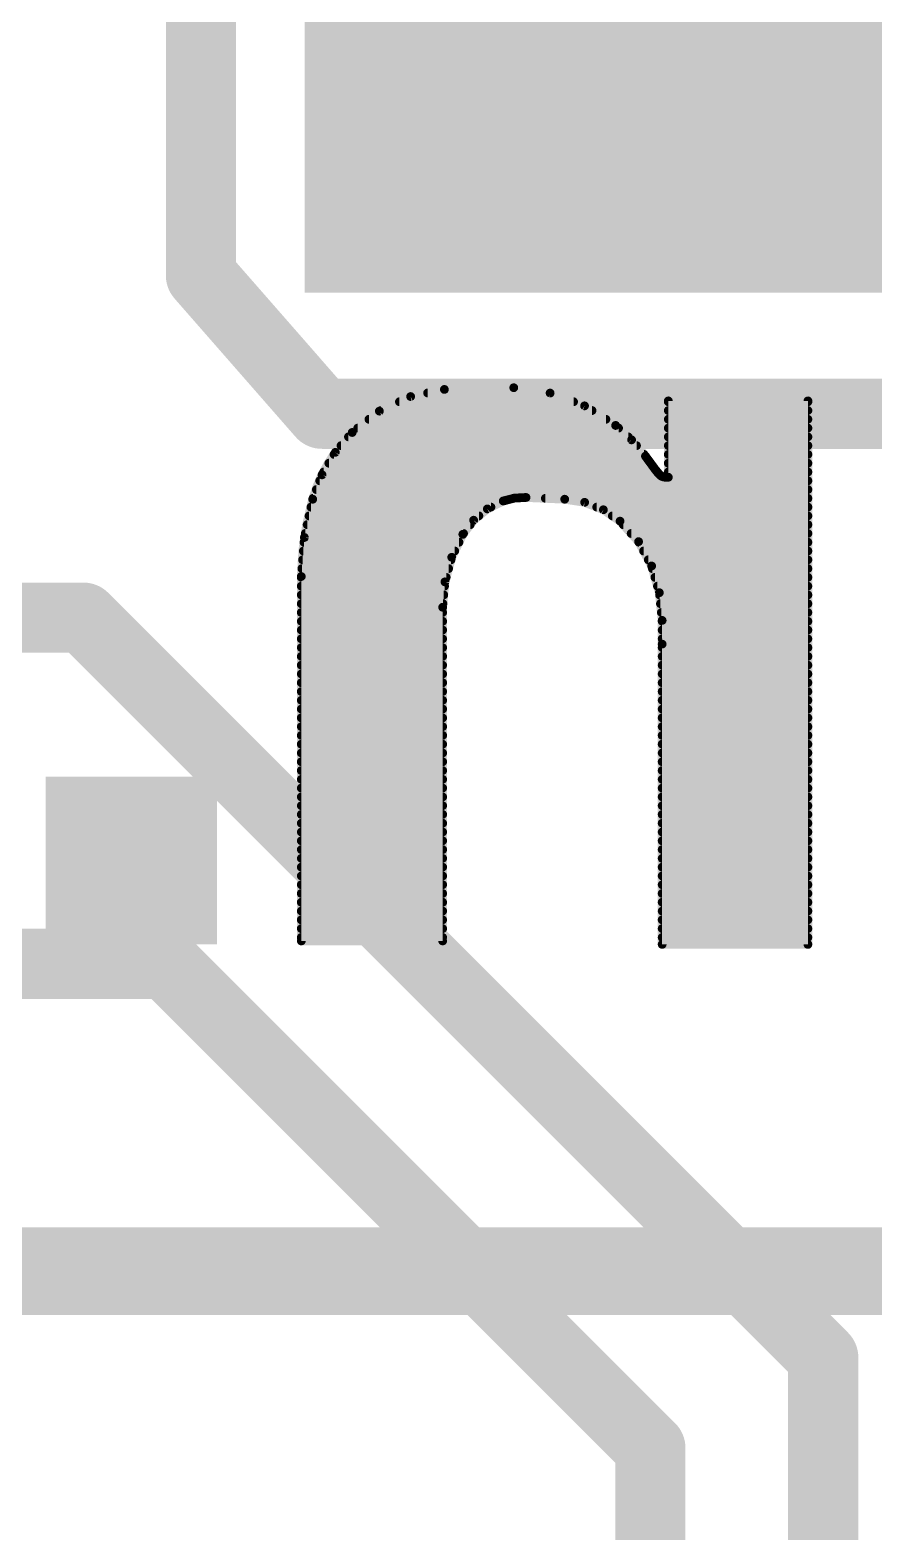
# Model space of a CAD drawing. Extents: x -90 to 26, y -1 to 33.
# Drawn here: x 9.386 to 11.827, y 13.215 to 17.56 of the extents above; entities that cross this region are included whole.
import ezdxf

# ---------------------------------------------------------------- set-up
doc = ezdxf.new("R2010")
doc.units = 0
for name, color, linetype in [('1', 12, 'CONTINUOUS'), ('16', 132, 'CONTINUOUS'), ('21', 41, 'CONTINUOUS'), ('22', 40, 'CONTINUOUS')]:
    doc.layers.add(name, color=color, linetype=linetype)

# ---------------------------------------------------------------- blocks, each defined once
blk = doc.blocks.new('RECT')
blk.add_solid([(-0.5, -0.5), (0.5, -0.5), (-0.5, 0.5), (0.5, 0.5)])

msp = doc.modelspace()

# ---------------------------------------------------------------- linework, layer by layer
at = {"layer": '1'}
for points, const_width in [([(11.43, 17.78), (11.43, 17.4)], 0.254), ([(8.89, 15.86), (9.54, 15.86)], 0.2032), ([(11.68, 13.72), (9.54, 15.86)], 0.2032), ([(9.779, 14.859), (4.318, 14.859)], 0.2032), ([(11.18, 13.458), (9.779, 14.859)], 0.2032), ([(11.68, 11.495), (11.68, 13.72)], 0.2032), ([(11.18, 11.495), (11.18, 13.458)], 0.2032)]:
    msp.add_lwpolyline(points, dxfattribs=dict(at, const_width=const_width))
for points, const_width in [([(11.3665, 17.4, 1), (11.4935, 17.4)], 0.127), ([(9.5759, 15.8959, 1), (9.5041, 15.8241)], 0.1016), ([(9.54, 15.8092, 1), (9.54, 15.9108)], 0.1016), ([(9.8149, 14.8949, 1), (9.7431, 14.8231)], 0.1016), ([(9.779, 14.8082, 1), (9.779, 14.9098)], 0.1016), ([(11.7308, 13.72, 1), (11.6292, 13.72)], 0.1016), ([(11.6441, 13.6841, 1), (11.7159, 13.7559)], 0.1016), ([(11.2308, 13.458, 1), (11.1292, 13.458)], 0.1016), ([(11.1441, 13.4221, 1), (11.2159, 13.4939)], 0.1016)]:
    msp.add_lwpolyline(points, format="xyb", dxfattribs=dict(at, const_width=const_width))
at = {"layer": '16', "const_width": 0.254}
msp.add_lwpolyline([(15.24, 13.97), (8.255, 13.97)], dxfattribs=at)
at = {"layer": '21', "const_width": 0.2032}
for points in [[(9.88, 18.05), (9.88, 16.85)], [(9.88, 16.85), (10.23, 16.45)], [(10.23, 16.45), (12.68, 16.45)]]:
    msp.add_lwpolyline(points, dxfattribs=at)
at = {"layer": '21', "const_width": 0.1016}
for points in [[(9.9182, 16.8835, 1), (9.8418, 16.8165)], [(9.8292, 16.85, 1), (9.9308, 16.85)], [(10.23, 16.5008, 1), (10.23, 16.3992)], [(10.1918, 16.4165, 1), (10.2682, 16.4835)]]:
    msp.add_lwpolyline(points, format="xyb", dxfattribs=at)
at = {"layer": '22'}
for points, const_width in [([(10.5842, 16.5202, 0.1741), (10.3175, 16.3957)], 0.0254), ([(10.4852, 16.5059, 1), (10.4878, 16.4935)], 0.0127), ([(10.4892, 16.4939, 1), (10.4838, 16.5054)], 0.0127), ([(10.5356, 16.5164, 1), (10.5356, 16.5037)], 0.0127), ([(10.7848, 16.5252, 0.0335), (10.5842, 16.5202)], 0.0254), ([(10.584, 16.5265, 1), (10.5844, 16.5139)], 0.0127), ([(10.5836, 16.5265, 1), (10.5848, 16.5139)], 0.0127), ([(10.5855, 16.514, 1), (10.5829, 16.5264)], 0.0127), ([(10.5848, 16.5139, 1), (10.5836, 16.5265)], 0.0127), ([(10.7857, 16.5315, 1), (10.7839, 16.5189)], 0.0127), ([(11.0795, 16.416, 0.1577), (10.7848, 16.5252)], 0.0254), ([(10.7851, 16.5315, 1), (10.7845, 16.5189)], 0.0127), ([(10.785, 16.5189, 1), (10.7846, 16.5315)], 0.0127), ([(10.7845, 16.5189, 1), (10.7851, 16.5315)], 0.0127), ([(10.8922, 16.5157, 1), (10.8878, 16.5038)], 0.0127), ([(10.888, 16.5037, 1), (10.888, 16.5164)], 0.0127), ([(10.889, 16.5034, 1), (10.8909, 16.516)], 0.0127), ([(10.3933, 16.4632, 1), (10.3987, 16.4517)], 0.0127), ([(10.3999, 16.4524, 1), (10.3921, 16.4624)], 0.0127), ([(10.3998, 16.4656, 1), (10.3998, 16.4528)], 0.0127), ([(10.4542, 16.491, 1), (10.4542, 16.4782)], 0.0127), ([(10.9577, 16.4782, 1), (10.9577, 16.491)], 0.0127), ([(10.993, 16.4781, 1), (10.9862, 16.4674)], 0.0127), ([(10.9874, 16.4668, 1), (10.9918, 16.4787)], 0.0127), ([(11.0111, 16.4528, 1), (11.0111, 16.4656)], 0.0127), ([(11.2319, 16.4935, 1), (11.2319, 16.4808)], 0.0127), ([(11.2319, 16.4935, 1), (11.2319, 16.4808)], 0.0127), ([(11.2319, 16.491, 1), (11.2319, 16.4782)], 0.0127), ([(11.2319, 16.4656, 1), (11.2319, 16.4528)], 0.0127), ([(11.2383, 16.4871, 1), (11.2256, 16.4871)], 0.0127), ([(11.2383, 16.4871, 1), (11.2256, 16.4871)], 0.0127), ([(11.642, 16.4871, 1), (11.6294, 16.4871)], 0.0127), ([(11.642, 16.4871, 1), (11.6294, 16.4871)], 0.0127), ([(11.6357, 16.4808, 1), (11.6357, 16.4935)], 0.0127), ([(11.6357, 16.4808, 1), (11.6357, 16.4935)], 0.0127), ([(11.6357, 16.4782, 1), (11.6357, 16.491)], 0.0127), ([(11.6357, 16.4528, 1), (11.6357, 16.4656)], 0.0127), ([(10.3659, 16.4402, 1), (10.3659, 16.4275)], 0.0127), ([(11.0513, 16.4275, 1), (11.0513, 16.4402)], 0.0127), ([(11.0838, 16.4207, 1), (11.0752, 16.4113)], 0.0127), ([(11.1658, 16.3271, 0.0664), (11.0795, 16.416)], 0.0254), ([(11.0834, 16.421, 1), (11.0756, 16.411)], 0.0127), ([(11.0756, 16.411, 1), (11.0834, 16.421)], 0.0127), ([(11.0761, 16.4106, 1), (11.0829, 16.4214)], 0.0127), ([(11.2319, 16.4402, 1), (11.2319, 16.4275)], 0.0127), ([(11.6357, 16.4275, 1), (11.6357, 16.4402)], 0.0127), ([(10.3175, 16.3957, 0.1281), (10.2032, 16.2027)], 0.0254), ([(10.3067, 16.3894, 1), (10.3067, 16.3766)], 0.0127), ([(10.3136, 16.4007, 1), (10.3214, 16.3907)], 0.0127), ([(10.313, 16.4002, 1), (10.322, 16.3912)], 0.0127), ([(10.3223, 16.3916, 1), (10.3127, 16.3998)], 0.0127), ([(10.322, 16.3912, 1), (10.313, 16.4002)], 0.0127), ([(10.3336, 16.4148, 1), (10.3336, 16.402)], 0.0127), ([(11.0879, 16.402, 1), (11.0879, 16.4148)], 0.0127), ([(11.1161, 16.3766, 1), (11.1161, 16.3894)], 0.0127), ([(11.1304, 16.3785, 1), (11.1208, 16.3703)], 0.0127), ([(11.1213, 16.3697, 1), (11.1299, 16.3791)], 0.0127), ([(11.2319, 16.4148, 1), (11.2319, 16.402)], 0.0127), ([(11.2319, 16.3894, 1), (11.2319, 16.3766)], 0.0127), ([(11.6357, 16.402, 1), (11.6357, 16.4148)], 0.0127), ([(11.6357, 16.3766, 1), (11.6357, 16.3894)], 0.0127), ([(10.2651, 16.3386, 1), (10.2651, 16.3258)], 0.0127), ([(10.2638, 16.3423, 1), (10.2734, 16.3341)], 0.0127), ([(10.2741, 16.3349, 1), (10.2631, 16.3414)], 0.0127), ([(10.2851, 16.364, 1), (10.2851, 16.3513)], 0.0127), ([(11.1399, 16.3513, 1), (11.1399, 16.364)], 0.0127), ([(11.1709, 16.3309, 1), (11.1607, 16.3233)], 0.0127), ([(11.1938, 16.289, 0.0022), (11.1658, 16.3271)], 0.0254), ([(11.1709, 16.3309, 1), (11.1607, 16.3233)], 0.0127), ([(11.1607, 16.3233, 1), (11.1709, 16.3309)], 0.0127), ([(11.161, 16.323, 1), (11.1706, 16.3312)], 0.0127), ([(11.1615, 16.3258, 1), (11.1615, 16.3386)], 0.0127), ([(11.2319, 16.364, 1), (11.2319, 16.3513)], 0.0127), ([(11.2319, 16.3386, 1), (11.2319, 16.3258)], 0.0127), ([(11.6357, 16.3513, 1), (11.6357, 16.364)], 0.0127), ([(11.6357, 16.3258, 1), (11.6357, 16.3386)], 0.0127), ([(10.235, 16.2878, 1), (10.235, 16.2751)], 0.0127), ([(10.25, 16.3132, 1), (10.25, 16.3004)], 0.0127), ([(11.1807, 16.3004, 1), (11.1807, 16.3132)], 0.0127), ([(11.1987, 16.2931, 1), (11.1889, 16.2849)], 0.0127), ([(11.1938, 16.289, 0.0333), (11.2065, 16.2738)], 0.0254), ([(11.1989, 16.2927, 1), (11.1887, 16.2853)], 0.0127), ([(11.1887, 16.2852, 1), (11.1989, 16.2928)], 0.0127), ([(11.1887, 16.2853, 1), (11.1989, 16.2927)], 0.0127), ([(11.2002, 16.2751, 1), (11.2002, 16.2878)], 0.0127), ([(11.2319, 16.3132, 1), (11.2319, 16.3004)], 0.0127), ([(11.2319, 16.2878, 1), (11.2319, 16.2751)], 0.0127), ([(11.6357, 16.3004, 1), (11.6357, 16.3132)], 0.0127), ([(11.6357, 16.2751, 1), (11.6357, 16.2878)], 0.0127), ([(10.2236, 16.2624, 1), (10.2236, 16.2496)], 0.0127), ([(10.2247, 16.2765, 1), (10.2356, 16.27)], 0.0127), ([(10.2361, 16.271, 1), (10.2242, 16.2755)], 0.0127), ([(11.2101, 16.279, 1), (11.2029, 16.2686)], 0.0127), ([(11.2065, 16.2738, 0.205), (11.2243, 16.2662)], 0.0254), ([(11.2111, 16.2782, 1), (11.2019, 16.2694)], 0.0127), ([(11.2016, 16.2697, 1), (11.2114, 16.2779)], 0.0127), ([(11.2019, 16.2694, 1), (11.2111, 16.2782)], 0.0127), ([(11.2159, 16.2744, 1), (11.2134, 16.262)], 0.0127), ([(11.211, 16.263, 1), (11.2182, 16.2734)], 0.0127), ([(11.2243, 16.2726, 1), (11.2243, 16.2599)], 0.0127), ([(11.2243, 16.2726, 1), (11.2243, 16.2599)], 0.0127), ([(11.223, 16.26, 1), (11.2256, 16.2724)], 0.0127), ([(11.2243, 16.2599, 1), (11.2243, 16.2725)], 0.0127), ([(11.2256, 16.2662, 1), (11.2383, 16.2662)], 0.0127), ([(11.2256, 16.2662, 1), (11.2383, 16.2662)], 0.0127), ([(11.2319, 16.2599, 1), (11.2319, 16.2726)], 0.0127), ([(11.2319, 16.2599, 1), (11.2319, 16.2726)], 0.0127), ([(11.6357, 16.2496, 1), (11.6357, 16.2624)], 0.0127), ([(10.2032, 16.2027, 0.0668), (10.1702, 15.9791)], 0.0254), ([(10.1973, 16.205, 1), (10.2091, 16.2004)], 0.0127), ([(10.1971, 16.2045, 1), (10.2093, 16.2009)], 0.0127), ([(10.2094, 16.2014, 1), (10.197, 16.204)], 0.0127), ([(10.2093, 16.2009, 1), (10.1971, 16.2045)], 0.0127), ([(10.2042, 16.2116, 1), (10.2042, 16.1989)], 0.0127), ([(10.2139, 16.237, 1), (10.2139, 16.2242)], 0.0127), ([(10.7544, 16.1976, 0.1719), (10.6375, 16.1011)], 0.0254), ([(10.7528, 16.2038, 1), (10.756, 16.1914)], 0.0127), ([(10.8204, 16.2077, 0.0992), (10.7544, 16.1976)], 0.0254), ([(10.7522, 16.2036, 1), (10.7566, 16.1916)], 0.0127), ([(10.7572, 16.1919, 1), (10.7516, 16.2033)], 0.0127), ([(10.7566, 16.1916, 1), (10.7522, 16.2036)], 0.0127), ([(10.7866, 16.2123, 1), (10.7872, 16.1996)], 0.0127), ([(10.7841, 16.1989, 1), (10.7841, 16.2116)], 0.0127), ([(10.7885, 16.1998, 1), (10.7853, 16.2121)], 0.0127), ([(10.8207, 16.214, 1), (10.8201, 16.2014)], 0.0127), ([(10.8204, 16.2077, 0.0006), (10.9322, 16.2027)], 0.0254), ([(10.8207, 16.214, 1), (10.8201, 16.2014)], 0.0127), ([(10.8207, 16.2014, 1), (10.8201, 16.214)], 0.0127), ([(10.8201, 16.2014, 1), (10.8207, 16.214)], 0.0127), ([(10.8763, 16.2116, 1), (10.8763, 16.1989)], 0.0127), ([(10.9332, 16.209, 1), (10.9312, 16.1964)], 0.0127), ([(11.0922, 16.1392, 0.1688), (10.9322, 16.2027)], 0.0254), ([(10.9325, 16.209, 1), (10.9319, 16.1964)], 0.0127), ([(10.9319, 16.1964, 1), (10.9325, 16.209)], 0.0127), ([(10.9319, 16.1964, 1), (10.9325, 16.209)], 0.0127), ([(10.9922, 16.1996, 1), (10.9875, 16.1878)], 0.0127), ([(10.9889, 16.1874, 1), (10.9908, 16.2)], 0.0127), ([(11.6357, 16.2242, 1), (11.6357, 16.237)], 0.0127), ([(11.6357, 16.1989, 1), (11.6357, 16.2116)], 0.0127), ([(10.1927, 16.1608, 1), (10.1927, 16.1481)], 0.0127), ([(10.1982, 16.1862, 1), (10.1982, 16.1734)], 0.0127), ([(10.6839, 16.1481, 1), (10.6839, 16.1608)], 0.0127), ([(10.7056, 16.1803, 1), (10.7112, 16.169)], 0.0127), ([(10.7124, 16.1697, 1), (10.7044, 16.1795)], 0.0127), ([(10.7187, 16.1734, 1), (10.7187, 16.1862)], 0.0127), ([(11.0249, 16.1862, 1), (11.0249, 16.1734)], 0.0127), ([(11.0477, 16.1774, 1), (11.0405, 16.1669)], 0.0127), ([(11.0417, 16.1663, 1), (11.0464, 16.1781)], 0.0127), ([(11.07, 16.1608, 1), (11.07, 16.1481)], 0.0127), ([(11.6357, 16.1734, 1), (11.6357, 16.1862)], 0.0127), ([(11.6357, 16.1481, 1), (11.6357, 16.1608)], 0.0127), ([(10.1872, 16.1354, 1), (10.1872, 16.1227)], 0.0127), ([(10.6589, 16.1227, 1), (10.6589, 16.1354)], 0.0127), ([(10.6647, 16.1468, 1), (10.6728, 16.137)], 0.0127), ([(10.6738, 16.138, 1), (10.6637, 16.1458)], 0.0127), ([(11.0969, 16.1435, 1), (11.0875, 16.1349)], 0.0127), ([(11.1836, 16.0096, 0.1229), (11.0922, 16.1392)], 0.0254), ([(11.0963, 16.144, 1), (11.0881, 16.1344)], 0.0127), ([(11.0881, 16.1344, 1), (11.0963, 16.144)], 0.0127), ([(11.0886, 16.134, 1), (11.0958, 16.1444)], 0.0127), ([(11.1014, 16.1354, 1), (11.1014, 16.1227)], 0.0127), ([(11.6357, 16.1227, 1), (11.6357, 16.1354)], 0.0127), ([(10.1781, 16.0846, 1), (10.1781, 16.0719)], 0.0127), ([(10.173, 16.0933, 1), (10.1854, 16.0907)], 0.0127), ([(10.1856, 16.0915, 1), (10.1729, 16.0925)], 0.0127), ([(10.1817, 16.11, 1), (10.1817, 16.0972)], 0.0127), ([(10.6375, 16.1011, 0.136), (10.5791, 15.8902)], 0.0254), ([(10.6264, 16.0719, 1), (10.6264, 16.0846)], 0.0127), ([(10.6325, 16.105, 1), (10.6425, 16.0972)], 0.0127), ([(10.6321, 16.1044, 1), (10.6429, 16.0978)], 0.0127), ([(10.6432, 16.0983, 1), (10.6318, 16.1039)], 0.0127), ([(10.6429, 16.0978, 1), (10.6321, 16.1044)], 0.0127), ([(10.6394, 16.0972, 1), (10.6394, 16.11)], 0.0127), ([(11.1245, 16.11, 1), (11.1245, 16.0972)], 0.0127), ([(11.1515, 16.083, 1), (11.1403, 16.077)], 0.0127), ([(11.1468, 16.0846, 1), (11.1468, 16.0719)], 0.0127), ([(11.1412, 16.0758, 1), (11.1506, 16.0843)], 0.0127), ([(11.6357, 16.0972, 1), (11.6357, 16.11)], 0.0127), ([(11.6357, 16.0719, 1), (11.6357, 16.0846)], 0.0127), ([(10.1741, 16.0338, 1), (10.1741, 16.021)], 0.0127), ([(10.1761, 16.0592, 1), (10.1761, 16.0465)], 0.0127), ([(10.5997, 16.0375, 1), (10.6111, 16.0319)], 0.0127), ([(10.6115, 16.033, 1), (10.5993, 16.0364)], 0.0127), ([(10.6034, 16.021, 1), (10.6034, 16.0338)], 0.0127), ([(10.6141, 16.0465, 1), (10.6141, 16.0592)], 0.0127), ([(11.1604, 16.0592, 1), (11.1604, 16.0465)], 0.0127), ([(11.1741, 16.0338, 1), (11.1741, 16.021)], 0.0127), ([(11.6357, 16.0465, 1), (11.6357, 16.0592)], 0.0127), ([(11.6357, 16.021, 1), (11.6357, 16.0338)], 0.0127), ([(10.1766, 15.9791, 1), (10.1639, 15.9791)], 0.0127), ([(10.1766, 15.9791, 1), (10.1639, 15.9791)], 0.0127), ([(10.1702, 15.983, 1), (10.1702, 15.9703)], 0.0127), ([(10.172, 16.0084, 1), (10.172, 15.9957)], 0.0127), ([(10.5893, 15.9703, 1), (10.5893, 15.983)], 0.0127), ([(10.5963, 15.9957, 1), (10.5963, 16.0084)], 0.0127), ([(11.1897, 16.0114, 1), (11.1775, 16.0078)], 0.0127), ([(11.2141, 15.8521, 0.0895), (11.1836, 16.0096)], 0.0254), ([(11.1895, 16.0119, 1), (11.1777, 16.0073)], 0.0127), ([(11.1777, 16.0073, 1), (11.1895, 16.0119)], 0.0127), ([(11.178, 16.0066, 1), (11.1892, 16.0126)], 0.0127), ([(11.1858, 16.0084, 1), (11.1858, 15.9957)], 0.0127), ([(11.1931, 15.983, 1), (11.1931, 15.9703)], 0.0127), ([(11.6357, 15.9957, 1), (11.6357, 16.0084)], 0.0127), ([(11.6357, 15.9703, 1), (11.6357, 15.983)], 0.0127), ([(10.1639, 15.9796, 1), (10.1765, 15.9786)], 0.0127), ([(10.1639, 15.9792, 1), (10.1765, 15.979)], 0.0127), ([(10.1702, 15.9575, 1), (10.1702, 15.9449)], 0.0127), ([(10.592, 15.9631, 1), (10.5794, 15.9642)], 0.0127), ([(10.5796, 15.9653, 1), (10.5918, 15.9619)], 0.0127), ([(10.5846, 15.9449, 1), (10.5846, 15.9575)], 0.0127), ([(11.2004, 15.9575, 1), (11.2004, 15.9449)], 0.0127), ([(11.2122, 15.9329, 1), (11.1996, 15.9316)], 0.0127), ([(11.6357, 15.9449, 1), (11.6357, 15.9575)], 0.0127), ([(10.1702, 15.9322, 1), (10.1702, 15.9195)], 0.0127), ([(10.1702, 15.9068, 1), (10.1702, 15.8941)], 0.0127), ([(10.5854, 15.8902, 1), (10.5728, 15.8902)], 0.0127), ([(10.5854, 15.8902, 1), (10.5728, 15.8902)], 0.0127), ([(10.58, 15.8941, 1), (10.58, 15.9068)], 0.0127), ([(10.5823, 15.9195, 1), (10.5823, 15.9322)], 0.0127), ([(11.1998, 15.9305, 1), (11.212, 15.934)], 0.0127), ([(11.2066, 15.9322, 1), (11.2066, 15.9195)], 0.0127), ([(11.2092, 15.9068, 1), (11.2092, 15.8941)], 0.0127), ([(11.6357, 15.9195, 1), (11.6357, 15.9322)], 0.0127), ([(11.6357, 15.8941, 1), (11.6357, 15.9068)], 0.0127), ([(10.1702, 15.8559, 1), (10.1702, 15.8433)], 0.0127), ([(10.1702, 15.8813, 1), (10.1702, 15.8687)], 0.0127), ([(10.5728, 15.8908, 1), (10.5854, 15.8896)], 0.0127), ([(10.5728, 15.8902, 1), (10.5854, 15.8902)], 0.0127), ([(10.5791, 15.8687, 1), (10.5791, 15.8813)], 0.0127), ([(10.5791, 15.8433, 1), (10.5791, 15.8559)], 0.0127), ([(11.2118, 15.8813, 1), (11.2118, 15.8687)], 0.0127), ([(11.2141, 15.7836, 0.0064), (11.2141, 15.8521)], 0.0254), ([(11.2204, 15.8522, 1), (11.2078, 15.852)], 0.0127), ([(11.2141, 15.8559, 1), (11.2141, 15.8433)], 0.0127), ([(11.2204, 15.8521, 1), (11.2078, 15.8521)], 0.0127), ([(11.2078, 15.8515, 1), (11.2204, 15.8527)], 0.0127), ([(11.2078, 15.852, 1), (11.2204, 15.8522)], 0.0127), ([(11.6357, 15.8687, 1), (11.6357, 15.8813)], 0.0127), ([(11.6357, 15.8433, 1), (11.6357, 15.8559)], 0.0127), ([(10.1702, 15.8306, 1), (10.1702, 15.8179)], 0.0127), ([(10.5791, 15.8179, 1), (10.5791, 15.8306)], 0.0127), ([(11.2141, 15.8306, 1), (11.2141, 15.8179)], 0.0127), ([(11.6357, 15.8179, 1), (11.6357, 15.8306)], 0.0127), ([(10.1702, 15.7797, 1), (10.1702, 15.7671)], 0.0127), ([(10.1702, 15.8051, 1), (10.1702, 15.7925)], 0.0127), ([(10.5791, 15.7925, 1), (10.5791, 15.8051)], 0.0127), ([(10.5791, 15.7671, 1), (10.5791, 15.7797)], 0.0127), ([(11.2078, 15.7837, 1), (11.2204, 15.7835)], 0.0127), ([(11.2141, 15.7797, 1), (11.2141, 15.7671)], 0.0127), ([(11.2141, 15.8051, 1), (11.2141, 15.7925)], 0.0127), ([(11.2204, 15.7836, 1), (11.2078, 15.7836)], 0.0127), ([(11.6357, 15.7925, 1), (11.6357, 15.8051)], 0.0127), ([(11.6357, 15.7671, 1), (11.6357, 15.7797)], 0.0127), ([(10.1702, 15.7544, 1), (10.1702, 15.7417)], 0.0127), ([(10.1702, 15.7289, 1), (10.1702, 15.7163)], 0.0127), ([(10.5791, 15.7417, 1), (10.5791, 15.7544)], 0.0127), ([(10.5791, 15.7163, 1), (10.5791, 15.7289)], 0.0127), ([(11.2141, 15.7544, 1), (11.2141, 15.7417)], 0.0127), ([(11.2141, 15.7289, 1), (11.2141, 15.7163)], 0.0127), ([(11.6357, 15.7417, 1), (11.6357, 15.7544)], 0.0127), ([(11.6357, 15.7163, 1), (11.6357, 15.7289)], 0.0127), ([(10.1702, 15.7035, 1), (10.1702, 15.6909)], 0.0127), ([(10.1702, 15.6782, 1), (10.1702, 15.6655)], 0.0127), ([(10.5791, 15.6909, 1), (10.5791, 15.7035)], 0.0127), ([(10.5791, 15.6655, 1), (10.5791, 15.6782)], 0.0127), ([(11.2141, 15.7035, 1), (11.2141, 15.6909)], 0.0127), ([(11.2141, 15.6782, 1), (11.2141, 15.6655)], 0.0127), ([(11.6357, 15.6909, 1), (11.6357, 15.7035)], 0.0127), ([(11.6357, 15.6655, 1), (11.6357, 15.6782)], 0.0127), ([(10.1702, 15.6527, 1), (10.1702, 15.6401)], 0.0127), ([(10.5791, 15.6401, 1), (10.5791, 15.6527)], 0.0127), ([(11.2141, 15.6527, 1), (11.2141, 15.6401)], 0.0127), ([(11.6357, 15.6401, 1), (11.6357, 15.6527)], 0.0127), ([(10.1702, 15.6273, 1), (10.1702, 15.6147)], 0.0127), ([(10.1702, 15.602, 1), (10.1702, 15.5893)], 0.0127), ([(10.5791, 15.6147, 1), (10.5791, 15.6273)], 0.0127), ([(10.5791, 15.5893, 1), (10.5791, 15.602)], 0.0127), ([(11.2141, 15.6273, 1), (11.2141, 15.6147)], 0.0127), ([(11.2141, 15.602, 1), (11.2141, 15.5893)], 0.0127), ([(11.6357, 15.6147, 1), (11.6357, 15.6273)], 0.0127), ([(11.6357, 15.5893, 1), (11.6357, 15.602)], 0.0127), ([(10.1702, 15.5766, 1), (10.1702, 15.5639)], 0.0127), ([(10.1702, 15.5511, 1), (10.1702, 15.5385)], 0.0127), ([(10.5791, 15.5639, 1), (10.5791, 15.5766)], 0.0127), ([(10.5791, 15.5385, 1), (10.5791, 15.5511)], 0.0127), ([(11.2141, 15.5766, 1), (11.2141, 15.5639)], 0.0127), ([(11.2141, 15.5511, 1), (11.2141, 15.5385)], 0.0127), ([(11.6357, 15.5639, 1), (11.6357, 15.5766)], 0.0127), ([(11.6357, 15.5385, 1), (11.6357, 15.5511)], 0.0127), ([(10.1702, 15.5258, 1), (10.1702, 15.5131)], 0.0127), ([(10.5791, 15.5131, 1), (10.5791, 15.5258)], 0.0127), ([(11.2141, 15.5258, 1), (11.2141, 15.5131)], 0.0127), ([(11.6357, 15.5131, 1), (11.6357, 15.5258)], 0.0127), ([(10.1702, 15.5004, 1), (10.1702, 15.4877)], 0.0127), ([(10.1702, 15.4749, 1), (10.1702, 15.4623)], 0.0127), ([(10.5791, 15.4877, 1), (10.5791, 15.5004)], 0.0127), ([(10.5791, 15.4623, 1), (10.5791, 15.4749)], 0.0127), ([(11.2141, 15.5004, 1), (11.2141, 15.4877)], 0.0127), ([(11.2141, 15.4749, 1), (11.2141, 15.4623)], 0.0127), ([(11.6357, 15.4877, 1), (11.6357, 15.5004)], 0.0127), ([(11.6357, 15.4623, 1), (11.6357, 15.4749)], 0.0127), ([(10.1702, 15.4496, 1), (10.1702, 15.4369)], 0.0127), ([(10.1702, 15.4242, 1), (10.1702, 15.4115)], 0.0127), ([(10.5791, 15.4369, 1), (10.5791, 15.4496)], 0.0127), ([(10.5791, 15.4115, 1), (10.5791, 15.4242)], 0.0127), ([(11.2141, 15.4496, 1), (11.2141, 15.4369)], 0.0127), ([(11.2141, 15.4242, 1), (11.2141, 15.4115)], 0.0127), ([(11.6357, 15.4369, 1), (11.6357, 15.4496)], 0.0127), ([(11.6357, 15.4115, 1), (11.6357, 15.4242)], 0.0127), ([(10.1702, 15.3734, 1), (10.1702, 15.3607)], 0.0127), ([(10.1702, 15.3987, 1), (10.1702, 15.3861)], 0.0127), ([(10.5791, 15.3861, 1), (10.5791, 15.3987)], 0.0127), ([(10.5791, 15.3607, 1), (10.5791, 15.3734)], 0.0127), ([(11.2141, 15.3734, 1), (11.2141, 15.3607)], 0.0127), ([(11.2141, 15.3987, 1), (11.2141, 15.3861)], 0.0127), ([(11.6357, 15.3861, 1), (11.6357, 15.3987)], 0.0127), ([(11.6357, 15.3607, 1), (11.6357, 15.3734)], 0.0127), ([(10.1702, 15.348, 1), (10.1702, 15.3353)], 0.0127), ([(10.5791, 15.3353, 1), (10.5791, 15.348)], 0.0127), ([(11.2141, 15.348, 1), (11.2141, 15.3353)], 0.0127), ([(11.6357, 15.3353, 1), (11.6357, 15.348)], 0.0127), ([(10.1702, 15.2972, 1), (10.1702, 15.2845)], 0.0127), ([(10.1702, 15.3225, 1), (10.1702, 15.3099)], 0.0127), ([(10.5791, 15.3099, 1), (10.5791, 15.3225)], 0.0127), ([(10.5791, 15.2845, 1), (10.5791, 15.2972)], 0.0127), ([(11.2141, 15.2972, 1), (11.2141, 15.2845)], 0.0127), ([(11.2141, 15.3225, 1), (11.2141, 15.3099)], 0.0127), ([(11.6357, 15.3099, 1), (11.6357, 15.3225)], 0.0127), ([(11.6357, 15.2845, 1), (11.6357, 15.2972)], 0.0127), ([(10.1702, 15.2718, 1), (10.1702, 15.2591)], 0.0127), ([(10.1702, 15.2463, 1), (10.1702, 15.2337)], 0.0127), ([(10.5791, 15.2591, 1), (10.5791, 15.2718)], 0.0127), ([(10.5791, 15.2337, 1), (10.5791, 15.2463)], 0.0127), ([(11.2141, 15.2718, 1), (11.2141, 15.2591)], 0.0127), ([(11.2141, 15.2463, 1), (11.2141, 15.2337)], 0.0127), ([(11.6357, 15.2591, 1), (11.6357, 15.2718)], 0.0127), ([(11.6357, 15.2337, 1), (11.6357, 15.2463)], 0.0127), ([(10.1702, 15.221, 1), (10.1702, 15.2083)], 0.0127), ([(10.5791, 15.2083, 1), (10.5791, 15.221)], 0.0127), ([(11.2141, 15.221, 1), (11.2141, 15.2083)], 0.0127), ([(11.6357, 15.2083, 1), (11.6357, 15.221)], 0.0127), ([(10.1702, 15.1956, 1), (10.1702, 15.1829)], 0.0127), ([(10.1702, 15.1701, 1), (10.1702, 15.1575)], 0.0127), ([(10.5791, 15.1829, 1), (10.5791, 15.1956)], 0.0127), ([(10.5791, 15.1575, 1), (10.5791, 15.1701)], 0.0127), ([(11.2141, 15.1956, 1), (11.2141, 15.1829)], 0.0127), ([(11.2141, 15.1701, 1), (11.2141, 15.1575)], 0.0127), ([(11.6357, 15.1829, 1), (11.6357, 15.1956)], 0.0127), ([(11.6357, 15.1575, 1), (11.6357, 15.1701)], 0.0127), ([(10.1702, 15.1448, 1), (10.1702, 15.1321)], 0.0127), ([(10.1702, 15.1194, 1), (10.1702, 15.1067)], 0.0127), ([(10.5791, 15.1321, 1), (10.5791, 15.1448)], 0.0127), ([(10.5791, 15.1067, 1), (10.5791, 15.1194)], 0.0127), ([(11.2141, 15.1448, 1), (11.2141, 15.1321)], 0.0127), ([(11.2141, 15.1194, 1), (11.2141, 15.1067)], 0.0127), ([(11.6357, 15.1321, 1), (11.6357, 15.1448)], 0.0127), ([(11.6357, 15.1067, 1), (11.6357, 15.1194)], 0.0127), ([(10.1702, 15.0686, 1), (10.1702, 15.0559)], 0.0127), ([(10.1702, 15.0939, 1), (10.1702, 15.0813)], 0.0127), ([(10.5791, 15.0813, 1), (10.5791, 15.0939)], 0.0127), ([(10.5791, 15.0559, 1), (10.5791, 15.0686)], 0.0127), ([(11.2141, 15.0686, 1), (11.2141, 15.0559)], 0.0127), ([(11.2141, 15.0939, 1), (11.2141, 15.0813)], 0.0127), ([(11.6357, 15.0813, 1), (11.6357, 15.0939)], 0.0127), ([(11.6357, 15.0559, 1), (11.6357, 15.0686)], 0.0127), ([(10.1702, 15.0432, 1), (10.1702, 15.0305)], 0.0127), ([(10.5791, 15.0305, 1), (10.5791, 15.0432)], 0.0127), ([(11.2141, 15.0432, 1), (11.2141, 15.0305)], 0.0127), ([(11.6357, 15.0305, 1), (11.6357, 15.0432)], 0.0127), ([(10.1702, 14.9924, 1), (10.1702, 14.9797)], 0.0127), ([(10.1702, 15.0177, 1), (10.1702, 15.0051)], 0.0127), ([(10.5791, 15.0051, 1), (10.5791, 15.0177)], 0.0127), ([(10.5791, 14.9797, 1), (10.5791, 14.9924)], 0.0127), ([(11.2141, 14.9924, 1), (11.2141, 14.9797)], 0.0127), ([(11.2141, 15.0177, 1), (11.2141, 15.0051)], 0.0127), ([(11.6357, 15.0051, 1), (11.6357, 15.0177)], 0.0127), ([(11.6357, 14.9797, 1), (11.6357, 14.9924)], 0.0127), ([(10.1702, 14.967, 1), (10.1702, 14.9543)], 0.0127), ([(10.1702, 14.9415, 1), (10.1702, 14.9289)], 0.0127), ([(10.5791, 14.9543, 1), (10.5791, 14.967)], 0.0127), ([(10.5791, 14.9289, 1), (10.5791, 14.9415)], 0.0127), ([(11.2141, 14.967, 1), (11.2141, 14.9543)], 0.0127), ([(11.2141, 14.9415, 1), (11.2141, 14.9289)], 0.0127), ([(11.6357, 14.9543, 1), (11.6357, 14.967)], 0.0127), ([(11.6357, 14.9289, 1), (11.6357, 14.9415)], 0.0127), ([(10.1702, 14.9314, 1), (10.1702, 14.9187)], 0.0127), ([(10.1702, 14.9314, 1), (10.1702, 14.9187)], 0.0127), ([(10.1639, 14.925, 1), (10.1766, 14.925)], 0.0127), ([(10.1639, 14.925, 1), (10.1766, 14.925)], 0.0127), ([(10.5728, 14.925, 1), (10.5854, 14.925)], 0.0127), ([(10.5728, 14.925, 1), (10.5854, 14.925)], 0.0127), ([(10.5791, 14.9187, 1), (10.5791, 14.9314)], 0.0127), ([(10.5791, 14.9187, 1), (10.5791, 14.9314)], 0.0127), ([(11.2141, 14.9213, 1), (11.2141, 14.9086)], 0.0127), ([(11.2141, 14.9213, 1), (11.2141, 14.9086)], 0.0127), ([(11.2078, 14.9149, 1), (11.2204, 14.9149)], 0.0127), ([(11.2078, 14.9149, 1), (11.2204, 14.9149)], 0.0127), ([(11.6294, 14.9149, 1), (11.642, 14.9149)], 0.0127), ([(11.6294, 14.9149, 1), (11.642, 14.9149)], 0.0127), ([(11.6357, 14.9086, 1), (11.6357, 14.9213)], 0.0127), ([(11.6357, 14.9086, 1), (11.6357, 14.9213)], 0.0127)]:
    msp.add_lwpolyline(points, format="xyb", dxfattribs=dict(at, const_width=const_width))
at = {"layer": '22', "const_width": 0.0254}
for points in [[(10.4865, 16.4997), (10.396, 16.4574)], [(10.5842, 16.5202), (10.4865, 16.4997)], [(10.5356, 16.51), (10.888, 16.51)], [(10.7848, 16.5252), (10.5842, 16.5202)], [(10.89, 16.5097), (10.7848, 16.5252)], [(10.9896, 16.4728), (10.89, 16.5097)], [(10.396, 16.4574), (10.3175, 16.3957)], [(10.3998, 16.4592), (11.0111, 16.4592)], [(10.4542, 16.4846), (10.9577, 16.4846)], [(11.0795, 16.416), (10.9896, 16.4728)], [(11.6357, 16.4871), (11.2319, 16.4871)], [(11.2319, 16.4871), (11.2319, 16.2662)], [(11.6357, 16.4871), (11.2319, 16.4871)], [(11.2319, 16.4871), (11.2319, 16.2662)], [(11.2319, 16.4846), (11.6357, 16.4846)], [(11.2319, 16.4592), (11.6357, 16.4592)], [(11.6357, 14.9149), (11.6357, 16.4871)], [(11.6357, 14.9149), (11.6357, 16.4871)], [(10.3659, 16.4338), (11.0513, 16.4338)], [(11.1256, 16.3744), (11.0795, 16.416)], [(11.2319, 16.4338), (11.6357, 16.4338)], [(10.3175, 16.3957), (10.2686, 16.3382)], [(10.3067, 16.383), (11.1161, 16.383)], [(10.3336, 16.4084), (11.0879, 16.4084)], [(11.1658, 16.3271), (11.1256, 16.3744)], [(11.2319, 16.4084), (11.6357, 16.4084)], [(11.2319, 16.383), (11.6357, 16.383)], [(10.2686, 16.3382), (10.2301, 16.2732)], [(10.2651, 16.3322), (11.1615, 16.3322)], [(10.2851, 16.3576), (11.1399, 16.3576)], [(11.1938, 16.289), (11.1658, 16.3271)], [(11.2319, 16.3576), (11.6357, 16.3576)], [(11.2319, 16.3322), (11.6357, 16.3322)], [(10.235, 16.2814), (11.2002, 16.2814)], [(10.25, 16.3068), (11.1807, 16.3068)], [(11.2065, 16.2738), (11.1938, 16.289)], [(11.2319, 16.3068), (11.6357, 16.3068)], [(11.2319, 16.2814), (11.6357, 16.2814)], [(10.2301, 16.2732), (10.2032, 16.2027)], [(10.2236, 16.256), (11.6357, 16.256)], [(11.2146, 16.2682), (11.2065, 16.2738)], [(11.2243, 16.2662), (11.2146, 16.2682)], [(11.2319, 16.2662), (11.2243, 16.2662)], [(11.2319, 16.2662), (11.2243, 16.2662)], [(10.2032, 16.2027), (10.1792, 16.092)], [(10.2042, 16.2052), (10.7841, 16.2052)], [(10.2139, 16.2306), (11.6357, 16.2306)], [(10.7084, 16.1746), (10.7544, 16.1976)], [(10.7544, 16.1976), (10.7869, 16.2059)], [(10.7869, 16.2059), (10.8204, 16.2077)], [(10.8204, 16.2077), (10.9322, 16.2027)], [(10.8763, 16.2052), (11.6357, 16.2052)], [(10.9322, 16.2027), (10.9898, 16.1937)], [(10.9898, 16.1937), (11.0441, 16.1722)], [(10.1927, 16.1544), (10.6839, 16.1544)], [(10.1982, 16.1798), (10.7187, 16.1798)], [(10.6688, 16.1419), (10.7084, 16.1746)], [(11.0249, 16.1798), (11.6357, 16.1798)], [(11.0441, 16.1722), (11.0922, 16.1392)], [(11.07, 16.1544), (11.6357, 16.1544)], [(10.1872, 16.129), (10.6589, 16.129)], [(10.6375, 16.1011), (10.6688, 16.1419)], [(11.0922, 16.1392), (11.1459, 16.08)], [(11.1014, 16.129), (11.6357, 16.129)], [(10.1792, 16.092), (10.1702, 15.9791)], [(10.1781, 16.0782), (10.6264, 16.0782)], [(10.1817, 16.1036), (10.6394, 16.1036)], [(10.6054, 16.0347), (10.6375, 16.1011)], [(11.1245, 16.1036), (11.6357, 16.1036)], [(11.1459, 16.08), (11.1836, 16.0096)], [(11.1468, 16.0782), (11.6357, 16.0782)], [(10.1741, 16.0274), (10.6034, 16.0274)], [(10.1761, 16.0528), (10.6141, 16.0528)], [(10.5857, 15.9636), (10.6054, 16.0347)], [(11.1604, 16.0528), (11.6357, 16.0528)], [(11.1741, 16.0274), (11.6357, 16.0274)], [(10.1702, 15.9791), (10.1702, 14.925)], [(10.1702, 15.9791), (10.1702, 14.925)], [(10.1702, 15.9766), (10.5893, 15.9766)], [(10.172, 16.002), (10.5963, 16.002)], [(11.1836, 16.0096), (11.2059, 15.9322)], [(11.1858, 16.002), (11.6357, 16.002)], [(11.1931, 15.9766), (11.6357, 15.9766)], [(10.1702, 15.9512), (10.5846, 15.9512)], [(10.5791, 15.8902), (10.5857, 15.9636)], [(11.2004, 15.9512), (11.6357, 15.9512)], [(11.2059, 15.9322), (11.2141, 15.8521)], [(10.1702, 15.9258), (10.5823, 15.9258)], [(10.1702, 15.9004), (10.58, 15.9004)], [(10.5791, 14.925), (10.5791, 15.8902)], [(10.5791, 14.925), (10.5791, 15.8902)], [(11.2066, 15.9258), (11.6357, 15.9258)], [(11.2092, 15.9004), (11.6357, 15.9004)], [(10.1702, 15.875), (10.5791, 15.875)], [(10.1702, 15.8496), (10.5791, 15.8496)], [(11.2118, 15.875), (11.6357, 15.875)], [(11.2141, 15.8521), (11.2141, 14.9149)], [(11.2141, 15.8496), (11.6357, 15.8496)], [(10.1702, 15.8242), (10.5791, 15.8242)], [(11.2141, 15.8242), (11.6357, 15.8242)], [(10.1702, 15.7988), (10.5791, 15.7988)], [(10.1702, 15.7734), (10.5791, 15.7734)], [(11.2141, 15.7988), (11.6357, 15.7988)], [(11.2141, 15.7836), (11.2141, 14.9149)], [(11.2141, 15.7734), (11.6357, 15.7734)], [(10.1702, 15.748), (10.5791, 15.748)], [(10.1702, 15.7226), (10.5791, 15.7226)], [(11.2141, 15.748), (11.6357, 15.748)], [(11.2141, 15.7226), (11.6357, 15.7226)], [(10.1702, 15.6972), (10.5791, 15.6972)], [(10.1702, 15.6718), (10.5791, 15.6718)], [(11.2141, 15.6972), (11.6357, 15.6972)], [(11.2141, 15.6718), (11.6357, 15.6718)], [(10.1702, 15.6464), (10.5791, 15.6464)], [(11.2141, 15.6464), (11.6357, 15.6464)], [(10.1702, 15.621), (10.5791, 15.621)], [(10.1702, 15.5956), (10.5791, 15.5956)], [(11.2141, 15.621), (11.6357, 15.621)], [(11.2141, 15.5956), (11.6357, 15.5956)], [(10.1702, 15.5702), (10.5791, 15.5702)], [(10.1702, 15.5448), (10.5791, 15.5448)], [(11.2141, 15.5702), (11.6357, 15.5702)], [(11.2141, 15.5448), (11.6357, 15.5448)], [(10.1702, 15.5194), (10.5791, 15.5194)], [(11.2141, 15.5194), (11.6357, 15.5194)], [(10.1702, 15.494), (10.5791, 15.494)], [(10.1702, 15.4686), (10.5791, 15.4686)], [(11.2141, 15.494), (11.6357, 15.494)], [(11.2141, 15.4686), (11.6357, 15.4686)], [(10.1702, 15.4432), (10.5791, 15.4432)], [(10.1702, 15.4178), (10.5791, 15.4178)], [(11.2141, 15.4432), (11.6357, 15.4432)], [(11.2141, 15.4178), (11.6357, 15.4178)], [(10.1702, 15.3924), (10.5791, 15.3924)], [(10.1702, 15.367), (10.5791, 15.367)], [(11.2141, 15.3924), (11.6357, 15.3924)], [(11.2141, 15.367), (11.6357, 15.367)], [(10.1702, 15.3416), (10.5791, 15.3416)], [(11.2141, 15.3416), (11.6357, 15.3416)], [(10.1702, 15.3162), (10.5791, 15.3162)], [(10.1702, 15.2908), (10.5791, 15.2908)], [(11.2141, 15.3162), (11.6357, 15.3162)], [(11.2141, 15.2908), (11.6357, 15.2908)], [(10.1702, 15.2654), (10.5791, 15.2654)], [(10.1702, 15.24), (10.5791, 15.24)], [(11.2141, 15.2654), (11.6357, 15.2654)], [(11.2141, 15.24), (11.6357, 15.24)], [(10.1702, 15.2146), (10.5791, 15.2146)], [(11.2141, 15.2146), (11.6357, 15.2146)], [(10.1702, 15.1892), (10.5791, 15.1892)], [(10.1702, 15.1638), (10.5791, 15.1638)], [(11.2141, 15.1892), (11.6357, 15.1892)], [(11.2141, 15.1638), (11.6357, 15.1638)], [(10.1702, 15.1384), (10.5791, 15.1384)], [(10.1702, 15.113), (10.5791, 15.113)], [(11.2141, 15.1384), (11.6357, 15.1384)], [(11.2141, 15.113), (11.6357, 15.113)], [(10.1702, 15.0876), (10.5791, 15.0876)], [(10.1702, 15.0622), (10.5791, 15.0622)], [(11.2141, 15.0876), (11.6357, 15.0876)], [(11.2141, 15.0622), (11.6357, 15.0622)], [(10.1702, 15.0368), (10.5791, 15.0368)], [(11.2141, 15.0368), (11.6357, 15.0368)], [(10.1702, 15.0114), (10.5791, 15.0114)], [(10.1702, 14.986), (10.5791, 14.986)], [(11.2141, 15.0114), (11.6357, 15.0114)], [(11.2141, 14.986), (11.6357, 14.986)], [(10.1702, 14.9606), (10.5791, 14.9606)], [(10.1702, 14.9352), (10.5791, 14.9352)], [(11.2141, 14.9606), (11.6357, 14.9606)], [(11.2141, 14.9352), (11.6357, 14.9352)], [(10.1702, 14.925), (10.5791, 14.925)], [(10.1702, 14.925), (10.5791, 14.925)], [(11.2141, 14.9149), (11.6357, 14.9149)], [(11.2141, 14.9149), (11.6357, 14.9149)]]:
    msp.add_lwpolyline(points, dxfattribs=at)

# ---------------------------------------------------------------- block references
at = {"layer": '1', "xscale": 2.5, "yscale": 1.2}
msp.add_blockref('RECT', (11.43, 17.4), dxfattribs=at)
at = {"layer": '22', "xscale": 0.4953, "yscale": 0.4851, "rotation": 180}
msp.add_blockref('RECT', (9.6787, 15.1575), dxfattribs=at)

doc.saveas('drawing.dxf')
